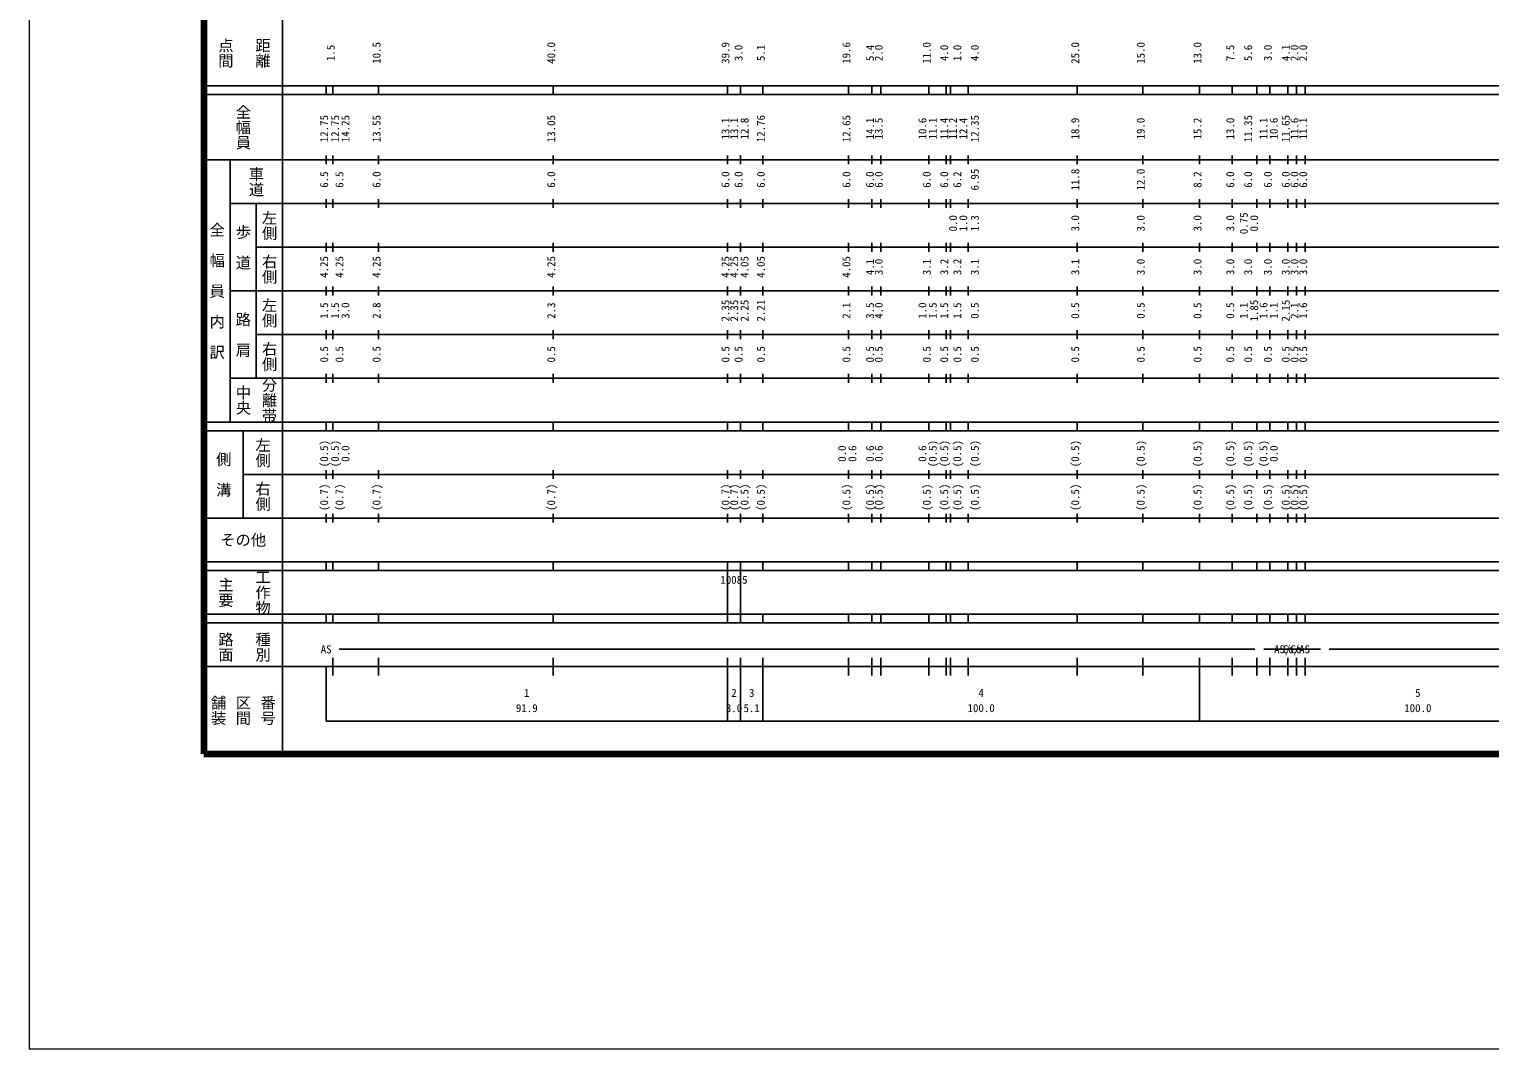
# Model space of a CAD drawing. Units: millimetres, scale not verified. Extents: x 0 to 700000, y -47500 to 447500.
# Drawn here: x 0 to 334478, y -47500 to 185930 of the extents above; entities that cross this region are included whole.
import ezdxf
from ezdxf.enums import TextEntityAlignment as Align

# ---------------------------------------------------------------- set-up
doc = ezdxf.new("R2010")
doc.units = ezdxf.units.MM
doc.header["$LTSCALE"] = 1000
doc.layers.add('作業レイヤ1', color=7, linetype='Continuous', lineweight=13)
doc.layers.add('作業ﾚｲﾔ1', color=7, linetype='Continuous', lineweight=25)
doc.styles.add('@ＭＳ ゴシック', font='')
doc.styles.add('ＭＳ ゴシック', font='')
doc.styles.get('@ＭＳ ゴシック').set_extended_font_data('@MS Gothic')
doc.styles.get('ＭＳ ゴシック').set_extended_font_data('MS Gothic')

msp = doc.modelspace()

# ---------------------------------------------------------------- linework, layer by layer
at = {"layer": '作業レイヤ1'}
msp.add_lwpolyline([(0, -47500), (700000, -47500), (700000, 447500), (0, 447500)], close=True, dxfattribs=at)
at = {"layer": '作業ﾚｲﾔ1', "lineweight": 140}
for p, q in [((40000, 380000), (40000, 20000)), ((40000, 20000), (680000, 20000))]:
    msp.add_line(p, q, dxfattribs=at)
at = {"layer": '作業ﾚｲﾔ1'}
for p, q in [((58000, 370000), (58000, 20000)), ((40000, 173000), (579000, 173000)), ((40000, 171000), (579000, 171000)), ((68000, 171000), (68000, 173000)), ((69500, 171000), (69500, 173000)), ((80000, 171000), (80000, 173000)), ((120000, 171000), (120000, 173000)), ((159900, 171000), (159900, 173000)), ((162900, 171000), (162900, 173000)), ((168000, 171000), (168000, 173000)), ((187600, 171000), (187600, 173000)), ((193000, 171000), (193000, 173000)), ((195000, 171000), (195000, 173000)), ((206000, 171000), (206000, 173000)), ((210000, 171000), (210000, 173000)), ((211000, 171000), (211000, 173000)), ((215000, 171000), (215000, 173000)), ((240000, 171000), (240000, 173000)), ((255000, 171000), (255000, 173000)), ((268000, 171000), (268000, 173000)), ((275500, 171000), (275500, 173000)), ((281100, 171000), (281100, 173000)), ((284100, 171000), (284100, 173000)), ((288200, 171000), (288200, 173000)), ((290200, 171000), (290200, 173000)), ((292200, 171000), (292200, 173000)), ((40000, 156000), (579000, 156000)), ((46000, 96000), (46000, 156000)), ((68000, 155000), (68000, 157000)), ((69500, 155000), (69500, 157000)), ((80000, 155000), (80000, 157000)), ((120000, 155000), (120000, 157000)), ((159900, 155000), (159900, 157000)), ((162900, 155000), (162900, 157000)), ((168000, 155000), (168000, 157000)), ((187600, 155000), (187600, 157000)), ((193000, 155000), (193000, 157000)), ((195000, 155000), (195000, 157000)), ((206000, 155000), (206000, 157000)), ((210000, 155000), (210000, 157000)), ((211000, 155000), (211000, 157000)), ((215000, 155000), (215000, 157000)), ((240000, 155000), (240000, 157000)), ((255000, 155000), (255000, 157000)), ((268000, 155000), (268000, 157000)), ((275500, 155000), (275500, 157000)), ((281100, 155000), (281100, 157000)), ((284100, 155000), (284100, 157000)), ((288200, 155000), (288200, 157000)), ((290200, 155000), (290200, 157000)), ((292200, 155000), (292200, 157000)), ((46000, 146000), (579000, 146000)), ((52000, 146000), (52000, 106000)), ((68000, 145000), (68000, 147000)), ((69500, 145000), (69500, 147000)), ((80000, 145000), (80000, 147000)), ((120000, 145000), (120000, 147000)), ((159900, 145000), (159900, 147000)), ((162900, 145000), (162900, 147000)), ((168000, 145000), (168000, 147000)), ((187600, 145000), (187600, 147000)), ((193000, 145000), (193000, 147000)), ((195000, 145000), (195000, 147000)), ((206000, 145000), (206000, 147000)), ((210000, 145000), (210000, 147000)), ((211000, 145000), (211000, 147000)), ((215000, 145000), (215000, 147000)), ((240000, 145000), (240000, 147000)), ((255000, 145000), (255000, 147000)), ((268000, 145000), (268000, 147000)), ((275500, 145000), (275500, 147000)), ((281100, 145000), (281100, 147000)), ((284100, 145000), (284100, 147000)), ((288200, 145000), (288200, 147000)), ((290200, 145000), (290200, 147000)), ((292200, 145000), (292200, 147000)), ((52000, 136000), (579000, 136000)), ((68000, 135000), (68000, 137000)), ((69500, 135000), (69500, 137000)), ((80000, 135000), (80000, 137000)), ((120000, 135000), (120000, 137000)), ((159900, 135000), (159900, 137000)), ((162900, 135000), (162900, 137000)), ((168000, 135000), (168000, 137000)), ((187600, 135000), (187600, 137000)), ((193000, 135000), (193000, 137000)), ((195000, 135000), (195000, 137000)), ((206000, 135000), (206000, 137000)), ((210000, 135000), (210000, 137000)), ((211000, 135000), (211000, 137000)), ((215000, 135000), (215000, 137000)), ((240000, 135000), (240000, 137000)), ((255000, 135000), (255000, 137000)), ((268000, 135000), (268000, 137000)), ((275500, 135000), (275500, 137000)), ((281100, 135000), (281100, 137000)), ((284100, 135000), (284100, 137000)), ((288200, 135000), (288200, 137000)), ((290200, 135000), (290200, 137000)), ((292200, 135000), (292200, 137000)), ((46000, 126000), (579000, 126000)), ((68000, 125000), (68000, 127000)), ((69500, 125000), (69500, 127000)), ((80000, 125000), (80000, 127000)), ((120000, 125000), (120000, 127000)), ((159900, 125000), (159900, 127000)), ((162900, 125000), (162900, 127000)), ((168000, 125000), (168000, 127000)), ((187600, 125000), (187600, 127000)), ((193000, 125000), (193000, 127000)), ((195000, 125000), (195000, 127000)), ((206000, 125000), (206000, 127000)), ((210000, 125000), (210000, 127000)), ((211000, 125000), (211000, 127000)), ((215000, 125000), (215000, 127000)), ((240000, 125000), (240000, 127000)), ((255000, 125000), (255000, 127000)), ((268000, 125000), (268000, 127000)), ((275500, 125000), (275500, 127000)), ((281100, 125000), (281100, 127000)), ((284100, 125000), (284100, 127000)), ((288200, 125000), (288200, 127000)), ((290200, 125000), (290200, 127000)), ((292200, 125000), (292200, 127000)), ((52000, 116000), (579000, 116000)), ((68000, 115000), (68000, 117000)), ((69500, 115000), (69500, 117000)), ((80000, 115000), (80000, 117000)), ((120000, 115000), (120000, 117000)), ((159900, 115000), (159900, 117000)), ((162900, 115000), (162900, 117000)), ((168000, 115000), (168000, 117000)), ((187600, 115000), (187600, 117000)), ((193000, 115000), (193000, 117000)), ((195000, 115000), (195000, 117000)), ((206000, 115000), (206000, 117000)), ((210000, 115000), (210000, 117000)), ((211000, 115000), (211000, 117000)), ((215000, 115000), (215000, 117000)), ((240000, 115000), (240000, 117000)), ((255000, 115000), (255000, 117000)), ((268000, 115000), (268000, 117000)), ((275500, 115000), (275500, 117000)), ((281100, 115000), (281100, 117000)), ((284100, 115000), (284100, 117000)), ((288200, 115000), (288200, 117000)), ((290200, 115000), (290200, 117000)), ((292200, 115000), (292200, 117000)), ((46000, 106000), (579000, 106000)), ((68000, 105000), (68000, 107000)), ((69500, 105000), (69500, 107000)), ((80000, 105000), (80000, 107000)), ((120000, 105000), (120000, 107000)), ((159900, 105000), (159900, 107000)), ((162900, 105000), (162900, 107000)), ((168000, 105000), (168000, 107000)), ((187600, 105000), (187600, 107000)), ((193000, 105000), (193000, 107000)), ((195000, 105000), (195000, 107000)), ((206000, 105000), (206000, 107000)), ((210000, 105000), (210000, 107000)), ((211000, 105000), (211000, 107000)), ((215000, 105000), (215000, 107000)), ((240000, 105000), (240000, 107000)), ((255000, 105000), (255000, 107000)), ((268000, 105000), (268000, 107000)), ((275500, 105000), (275500, 107000)), ((281100, 105000), (281100, 107000)), ((284100, 105000), (284100, 107000)), ((288200, 105000), (288200, 107000)), ((290200, 105000), (290200, 107000)), ((292200, 105000), (292200, 107000)), ((40000, 96000), (579000, 96000)), ((40000, 94000), (579000, 94000)), ((49000, 94000), (49000, 74000)), ((68000, 94000), (68000, 96000)), ((69500, 94000), (69500, 96000)), ((80000, 94000), (80000, 96000)), ((120000, 94000), (120000, 96000)), ((159900, 94000), (159900, 96000)), ((162900, 94000), (162900, 96000)), ((168000, 94000), (168000, 96000)), ((187600, 94000), (187600, 96000)), ((193000, 94000), (193000, 96000)), ((195000, 94000), (195000, 96000)), ((206000, 94000), (206000, 96000)), ((210000, 94000), (210000, 96000)), ((211000, 94000), (211000, 96000)), ((215000, 94000), (215000, 96000)), ((240000, 94000), (240000, 96000)), ((255000, 94000), (255000, 96000)), ((268000, 94000), (268000, 96000)), ((275500, 94000), (275500, 96000)), ((281100, 94000), (281100, 96000)), ((284100, 94000), (284100, 96000)), ((288200, 94000), (288200, 96000)), ((290200, 94000), (290200, 96000)), ((292200, 94000), (292200, 96000)), ((49000, 84000), (579000, 84000)), ((68000, 83000), (68000, 85000)), ((69500, 83000), (69500, 85000)), ((80000, 83000), (80000, 85000)), ((120000, 83000), (120000, 85000)), ((159900, 83000), (159900, 85000)), ((162900, 83000), (162900, 85000)), ((168000, 83000), (168000, 85000)), ((187600, 83000), (187600, 85000)), ((193000, 83000), (193000, 85000)), ((195000, 83000), (195000, 85000)), ((206000, 83000), (206000, 85000)), ((210000, 83000), (210000, 85000)), ((211000, 83000), (211000, 85000)), ((215000, 83000), (215000, 85000)), ((240000, 83000), (240000, 85000)), ((255000, 83000), (255000, 85000)), ((268000, 83000), (268000, 85000)), ((275500, 83000), (275500, 85000)), ((281100, 83000), (281100, 85000)), ((284100, 83000), (284100, 85000)), ((288200, 83000), (288200, 85000)), ((290200, 83000), (290200, 85000)), ((292200, 83000), (292200, 85000)), ((40000, 74000), (579000, 74000)), ((68000, 73000), (68000, 75000)), ((69500, 73000), (69500, 75000)), ((80000, 73000), (80000, 75000)), ((120000, 73000), (120000, 75000)), ((159900, 73000), (159900, 75000)), ((162900, 73000), (162900, 75000)), ((168000, 73000), (168000, 75000)), ((187600, 73000), (187600, 75000)), ((193000, 73000), (193000, 75000)), ((195000, 73000), (195000, 75000)), ((206000, 73000), (206000, 75000)), ((210000, 73000), (210000, 75000)), ((211000, 73000), (211000, 75000)), ((215000, 73000), (215000, 75000)), ((240000, 73000), (240000, 75000)), ((255000, 73000), (255000, 75000)), ((268000, 73000), (268000, 75000)), ((275500, 73000), (275500, 75000)), ((281100, 73000), (281100, 75000)), ((284100, 73000), (284100, 75000)), ((288200, 73000), (288200, 75000)), ((290200, 73000), (290200, 75000)), ((292200, 73000), (292200, 75000)), ((40000, 64000), (579000, 64000)), ((68000, 62000), (68000, 64000)), ((69500, 62000), (69500, 64000)), ((80000, 62000), (80000, 64000)), ((120000, 62000), (120000, 64000)), ((159900, 62000), (159900, 64000)), ((162900, 62000), (162900, 64000)), ((168000, 62000), (168000, 64000)), ((187600, 62000), (187600, 64000)), ((193000, 62000), (193000, 64000)), ((195000, 62000), (195000, 64000)), ((206000, 62000), (206000, 64000)), ((210000, 62000), (210000, 64000)), ((211000, 62000), (211000, 64000)), ((215000, 62000), (215000, 64000)), ((240000, 62000), (240000, 64000)), ((255000, 62000), (255000, 64000)), ((268000, 62000), (268000, 64000)), ((275500, 62000), (275500, 64000)), ((281100, 62000), (281100, 64000)), ((284100, 62000), (284100, 64000)), ((288200, 62000), (288200, 64000)), ((290200, 62000), (290200, 64000)), ((292200, 62000), (292200, 64000)), ((40000, 62000), (579000, 62000)), ((159900, 52000), (159900, 62000)), ((162900, 52000), (162900, 62000)), ((40000, 52000), (579000, 52000)), ((68000, 50000), (68000, 52000)), ((69500, 50000), (69500, 52000)), ((80000, 50000), (80000, 52000)), ((120000, 50000), (120000, 52000)), ((159900, 50000), (159900, 52000)), ((162900, 50000), (162900, 52000)), ((168000, 50000), (168000, 52000)), ((187600, 50000), (187600, 52000)), ((193000, 50000), (193000, 52000)), ((195000, 50000), (195000, 52000)), ((206000, 50000), (206000, 52000)), ((210000, 50000), (210000, 52000)), ((211000, 50000), (211000, 52000)), ((215000, 50000), (215000, 52000)), ((240000, 50000), (240000, 52000)), ((255000, 50000), (255000, 52000)), ((268000, 50000), (268000, 52000)), ((275500, 50000), (275500, 52000)), ((281100, 50000), (281100, 52000)), ((284100, 50000), (284100, 52000)), ((288200, 50000), (288200, 52000)), ((290200, 50000), (290200, 52000)), ((292200, 50000), (292200, 52000)), ((40000, 50000), (579000, 50000)), ((71000, 44000), (280700, 44000)), ((295700, 44000), (282700, 44000)), ((297700, 44000), (562000, 44000)), ((69500, 38000), (69500, 42000)), ((80000, 38000), (80000, 42000)), ((120000, 38000), (120000, 42000)), ((159900, 27500), (159900, 42000)), ((162900, 27500), (162900, 42000)), ((168000, 27500), (168000, 42000)), ((187600, 38000), (187600, 42000)), ((193000, 38000), (193000, 42000)), ((195000, 38000), (195000, 42000)), ((206000, 38000), (206000, 42000)), ((210000, 38000), (210000, 42000)), ((211000, 38000), (211000, 42000)), ((215000, 38000), (215000, 42000)), ((240000, 38000), (240000, 42000)), ((255000, 38000), (255000, 42000)), ((268000, 27500), (268000, 42000)), ((275500, 38000), (275500, 42000)), ((281100, 38000), (281100, 42000)), ((284100, 38000), (284100, 42000)), ((288200, 38000), (288200, 42000)), ((290200, 38000), (290200, 42000)), ((292200, 38000), (292200, 42000)), ((40000, 40000), (579000, 40000)), ((68000, 40000), (68000, 27500)), ((68000, 27500), (579000, 27500))]:
    msp.add_line(p, q, dxfattribs=at)

# ---------------------------------------------------------------- texts
at = {"layer": '作業ﾚｲﾔ1', "style": '@ＭＳ ゴシック'}
for s, p in [('点間', (45000, 180500)), ('距離', (53500, 180500)), ('全幅員', (49000, 163500)), ('車道', (52000, 151000)), ('左側', (55000, 141000)), ('全\u3000幅\u3000員\u3000内\u3000訳', (43000, 126000)), ('歩\u3000道', (49000, 136000)), ('右側', (55000, 131000)), ('左側', (55000, 121000)), ('路\u3000肩', (49000, 116000)), ('右側', (55000, 111000)), ('中央', (49000, 101000)), ('分離帯', (55000, 101000)), ('左側', (53500, 89000)), ('側\u3000溝', (44500, 84000)), ('右側', (53500, 79000)), ('主要', (45000, 57000)), ('工作物', (53500, 57000)), ('路面', (45000, 44500)), ('種別', (53500, 44500)), ('舗装', (43333, 30000)), ('区間', (49000, 30000)), ('番号', (54667, 30000))]:
    msp.add_text(s, height=2566, rotation=270, dxfattribs=at).set_placement(p, align=Align.MIDDLE_CENTER)
at = {"layer": '作業ﾚｲﾔ1', "style": 'ＭＳ ゴシック'}
for s, p in [('1.5', (70500, 180500)), ('10.5', (81000, 180500)), ('40.0', (121000, 180500)), ('39.9', (160900, 180500)), ('3.0', (163900, 180500)), ('5.1', (169000, 180500)), ('19.6', (188600, 180500)), ('5.4', (194000, 180500)), ('2.0', (196000, 180500)), ('11.0', (207000, 180500)), ('4.0', (211000, 180500)), ('1.0', (214000, 180500)), ('4.0', (218000, 180500)), ('25.0', (241000, 180500)), ('15.0', (256000, 180500)), ('13.0', (269000, 180500)), ('7.5', (276500, 180500)), ('5.6', (280600, 180500)), ('3.0', (285100, 180500)), ('4.1', (289200, 180500)), ('2.0', (291200, 180500)), ('2.0', (293200, 180500)), ('12.75', (69000, 163174)), ('12.75', (71500, 163174)), ('14.25', (73870, 163174)), ('13.55', (81000, 163174)), ('13.05', (121000, 163174)), ('13.1', (160900, 163174)), ('13.1', (162900, 163174)), ('12.8', (165270, 163174)), ('12.76', (169000, 163174)), ('12.65', (188600, 163174)), ('14.1', (194000, 163174)), ('13.5', (196000, 163174)), ('10.6', (206000, 163174)), ('11.1', (208370, 163174)), ('11.4', (211000, 163174)), ('11.2', (213000, 163174)), ('12.4', (215370, 163174)), ('12.35', (218000, 163174)), ('18.9', (241000, 163174)), ('19.0', (256000, 163174)), ('15.2', (269000, 163174)), ('13.0', (276500, 163174)), ('11.35', (280600, 163174)), ('11.1', (284100, 163174)), ('10.6', (286470, 163174)), ('11.65', (289200, 163174)), ('11.6', (291200, 163174)), ('11.1', (293200, 163174)), ('11.8', (241000, 151500)), ('12.0', (256000, 151500)), ('6.5', (69000, 151500)), ('6.5', (72500, 151500)), ('6.0', (81000, 151500)), ('6.0', (121000, 151500)), ('6.0', (160900, 151500)), ('6.0', (163900, 151500)), ('6.0', (169000, 151500)), ('6.0', (188600, 151500)), ('6.0', (194000, 151500)), ('6.0', (196000, 151500)), ('6.0', (207000, 151500)), ('6.0', (211000, 151500)), ('6.2', (214000, 151500)), ('6.95', (218000, 151500)), ('8.2', (269000, 151500)), ('6.0', (276500, 151500)), ('6.0', (280600, 151500)), ('6.0', (285100, 151500)), ('6.0', (289200, 151500)), ('6.0', (291200, 151500)), ('6.0', (293200, 151500)), ('0.75', (279600, 141500)), ('0.0', (213000, 141500)), ('1.0', (215370, 141500)), ('1.3', (218000, 141500)), ('3.0', (241000, 141500)), ('3.0', (256000, 141500)), ('3.0', (269000, 141500)), ('3.0', (276500, 141500)), ('0.0', (281970, 141500)), ('4.25', (69000, 131500)), ('4.25', (72500, 131500)), ('4.25', (81000, 131500)), ('4.25', (121000, 131500)), ('4.25', (160900, 131500)), ('4.25', (162900, 131500)), ('4.05', (165270, 131500)), ('4.05', (169000, 131500)), ('4.05', (188600, 131500)), ('4.1', (194000, 131500)), ('3.0', (196000, 131500)), ('3.1', (207000, 131500)), ('3.2', (211000, 131500)), ('3.2', (214000, 131500)), ('3.1', (218000, 131500)), ('3.1', (241000, 131500)), ('3.0', (256000, 131500)), ('3.0', (269000, 131500)), ('3.0', (276500, 131500)), ('3.0', (280600, 131500)), ('3.0', (285100, 131500)), ('3.0', (289200, 131500)), ('3.0', (291200, 131500)), ('3.0', (293200, 131500)), ('2.35', (160900, 121500)), ('2.35', (162900, 121500)), ('2.25', (165270, 121500)), ('2.21', (169000, 121500)), ('1.85', (281970, 121500)), ('2.15', (289200, 121500)), ('1.5', (69000, 121500)), ('1.5', (71500, 121500)), ('3.0', (73870, 121500)), ('2.8', (81000, 121500)), ('2.3', (121000, 121500)), ('2.1', (188600, 121500)), ('3.5', (194000, 121500)), ('4.0', (196000, 121500)), ('1.0', (206000, 121500)), ('1.5', (208370, 121500)), ('1.5', (211000, 121500)), ('1.5', (214000, 121500)), ('0.5', (218000, 121500)), ('0.5', (241000, 121500)), ('0.5', (256000, 121500)), ('0.5', (269000, 121500)), ('0.5', (276500, 121500)), ('1.1', (279600, 121500)), ('1.6', (284100, 121500)), ('1.1', (286470, 121500)), ('2.1', (291200, 121500)), ('1.6', (293200, 121500)), ('0.5', (69000, 111500)), ('0.5', (72500, 111500)), ('0.5', (81000, 111500)), ('0.5', (121000, 111500)), ('0.5', (160900, 111500)), ('0.5', (163900, 111500)), ('0.5', (169000, 111500)), ('0.5', (188600, 111500)), ('0.5', (194000, 111500)), ('0.5', (196000, 111500)), ('0.5', (207000, 111500)), ('0.5', (211000, 111500)), ('0.5', (214000, 111500)), ('0.5', (218000, 111500)), ('0.5', (241000, 111500)), ('0.5', (256000, 111500)), ('0.5', (269000, 111500)), ('0.5', (276500, 111500)), ('0.5', (280600, 111500)), ('0.5', (285100, 111500)), ('0.5', (289200, 111500)), ('0.5', (291200, 111500)), ('0.5', (293200, 111500)), ('(0.5)', (69000, 88764)), ('(0.5)', (71500, 88764)), ('0.0', (73870, 88764)), ('0.0', (187600, 88764)), ('0.6', (189970, 88764)), ('0.6', (194000, 88764)), ('0.6', (196000, 88764)), ('0.6', (206000, 88764)), ('(0.5)', (208370, 88764)), ('(0.5)', (211000, 88764)), ('(0.5)', (214000, 88764)), ('(0.5)', (218000, 88764)), ('(0.5)', (241000, 88764)), ('(0.5)', (256000, 88764)), ('(0.5)', (269000, 88764)), ('(0.5)', (276500, 88764)), ('(0.5)', (280600, 88764)), ('(0.5)', (284100, 88764)), ('0.0', (286470, 88764)), ('(0.7)', (69000, 78764)), ('(0.7)', (72500, 78764)), ('(0.7)', (81000, 78764)), ('(0.7)', (121000, 78764)), ('(0.7)', (160900, 78764)), ('(0.7)', (162900, 78764)), ('(0.5)', (165270, 78764)), ('(0.5)', (169000, 78764)), ('(0.5)', (188600, 78764)), ('(0.5)', (194000, 78764)), ('(0.5)', (196000, 78764)), ('(0.5)', (207000, 78764)), ('(0.5)', (211000, 78764)), ('(0.5)', (214000, 78764)), ('(0.5)', (218000, 78764)), ('(0.5)', (241000, 78764)), ('(0.5)', (256000, 78764)), ('(0.5)', (269000, 78764)), ('(0.5)', (276500, 78764)), ('(0.5)', (280600, 78764)), ('(0.5)', (285100, 78764)), ('(0.5)', (289200, 78764)), ('(0.5)', (291200, 78764)), ('(0.5)', (293200, 78764))]:
    msp.add_text(s, height=1833, rotation=90, dxfattribs=at).set_placement(p, align=Align.BOTTOM_CENTER)
msp.add_text('その他', height=2566, dxfattribs=at).set_placement((49000, 69000), align=Align.MIDDLE_CENTER)
msp.add_text('10085', height=1833, dxfattribs=at).set_placement((158275, 58405), align=Align.BOTTOM_LEFT)
for s, p in [('AS', (68000, 42500)), ('AS/Co', (288200, 42500)), ('Co/AS', (290200, 42500)), ('1', (113950, 32523)), ('2', (161400, 32523)), ('3', (165450, 32523)), ('4', (218000, 32523)), ('5', (318000, 32523)), ('91.9', (113950, 29033)), ('3.0', (161400, 29033)), ('5.1', (165450, 29033)), ('100.0', (218000, 29033)), ('100.0', (318000, 29033))]:
    msp.add_text(s, height=1833, dxfattribs=at).set_placement(p, align=Align.BOTTOM_CENTER)

doc.saveas('drawing.dxf')
